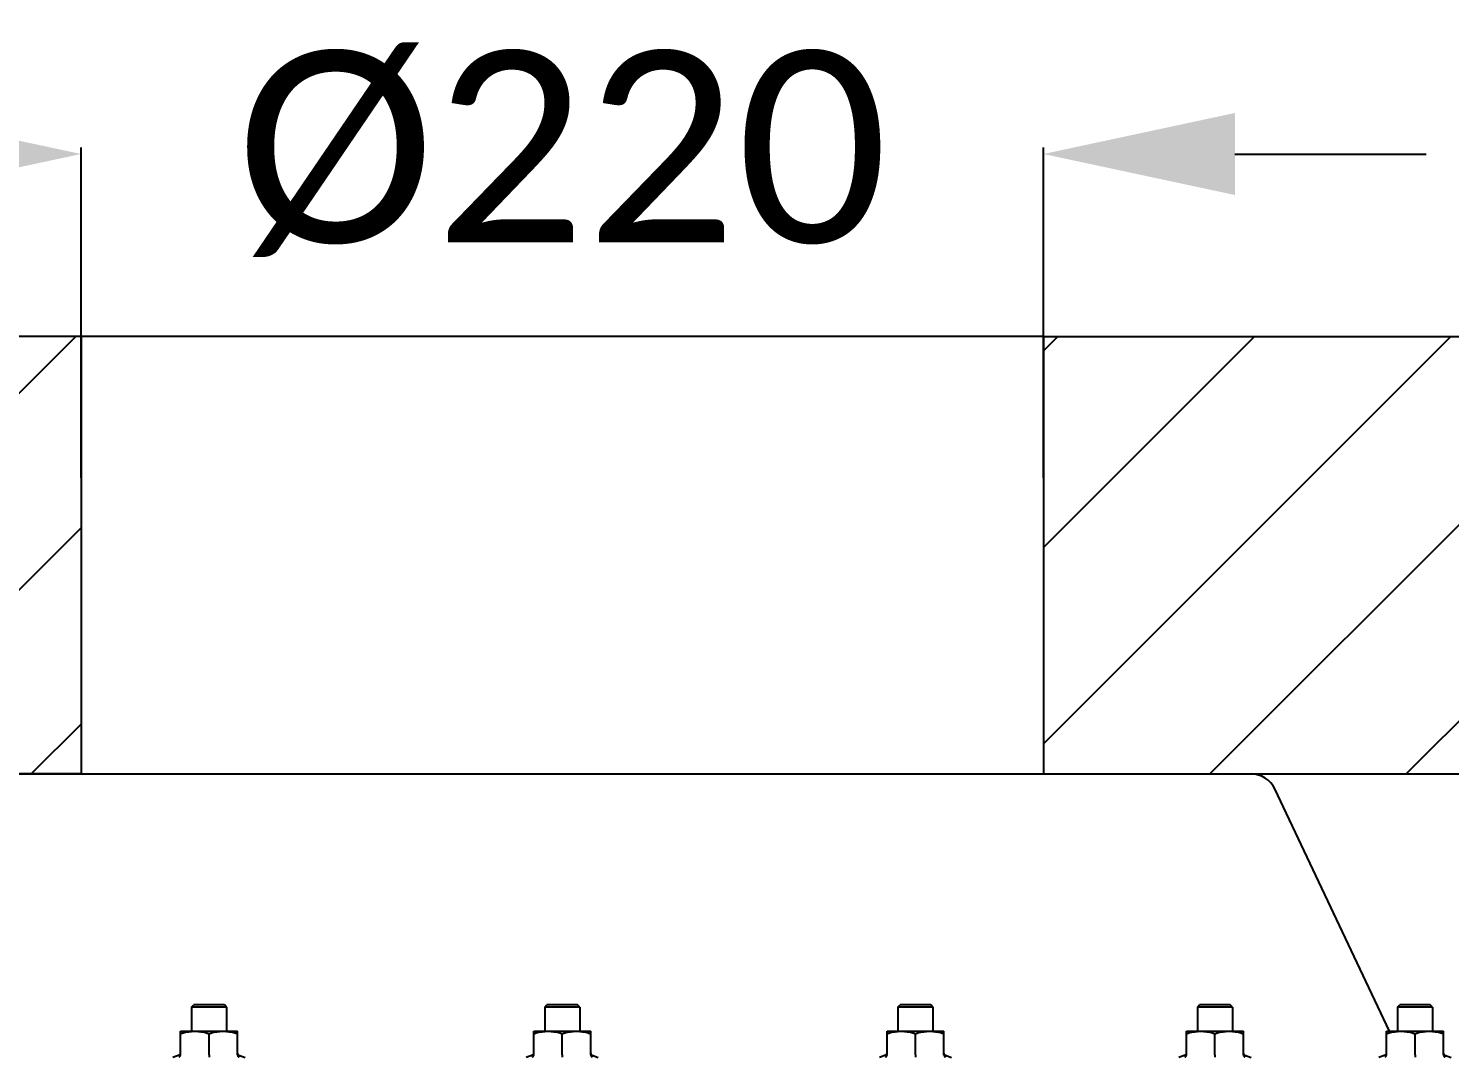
# Model space of a CAD drawing. Header units: millimetres. Extents: x 14017 to 18361, y 6223 to 10695.
# Drawn here: x 16595.6 to 16920.5, y 7416.5 to 7651.7 of the extents above; entities that cross this region are included whole.
import ezdxf

# ---------------------------------------------------------------- set-up
doc = ezdxf.new("R2010")
doc.units = ezdxf.units.MM
doc.header["$LTSCALE"] = 384.175
doc.header["$PDMODE"] = 3
doc.header["$PDSIZE"] = 8
doc.layers.get('0').update_dxf_attribs({"linetype": 'CONTINUOUS'})
doc.layers.get('Defpoints').update_dxf_attribs({"linetype": 'CONTINUOUS'})
doc.layers.add('02___PRT_ALL_AXES', color=7, linetype='CONTINUOUS')
doc.styles.get("Standard").update_dxf_attribs({"font": 'calibri.ttf'})
doc.dimstyles.get("Standard").update_dxf_attribs({"dimtxt": 43.75, "dimasz": 43.75, "dimexe": 1.5, "dimexo": 1, "dimtad": 1, "dimdsep": 46, "dimtxsty": 'Standard', "dimblk": '_FILLED', "dimblk1": '_FILLED', "dimblk2": '_FILLED', "dimcen": 0.09, "dimazin": 2, "dimtol": 1, "dimtp": 0.01, "dimtm": 0.01, "dimtfac": 1, "dimtofl": 0, "dimtmove": 0, "dimatfit": 3, "dimldrblk": '_FILLED', "dimfxl": 1, "dimtolj": 1, "dimarcsym": 0})

# ---------------------------------------------------------------- blocks, each defined once
blk = doc.blocks.new('_FILLED')
at = {"color": 0, "linetype": 'ByBlock'}
blk.add_solid([(0, 0), (-1, 0.2143), (-1, -0.2143)], dxfattribs=at)
blk = doc.blocks.new('*D555')
at = {"color": 0, "lineweight": -2}
for p, q in [((16718.67, 7481.32), (17059.36, 7481.32)), ((17057.86, 7437.57), (17057.86, 7385.34)), ((17057.86, 7287.04), (17057.86, 7339.27)), ((16718.67, 7243.29), (17059.36, 7243.29))]:
    blk.add_line(p, q, dxfattribs=at)
at = {"layer": 'Defpoints', "color": 0}
for p in [(16717.67, 7481.32), (17057.86, 7481.32), (16717.67, 7243.29)]:
    blk.add_point(p, dxfattribs=at)
at = {"color": 0, "linetype": 'ByBlock', "lineweight": -2, "xscale": 43.75, "yscale": 43.75, "zscale": 43.75}
for p, rotation in [((17057.86, 7481.32), 90), ((17057.86, 7243.29), 270)]:
    blk.add_blockref('_FILLED', p, dxfattribs=dict(at, rotation=rotation))
at = {"color": 0, "insert": (17057.86, 7362.3), "char_height": 43.75, "attachment_point": 5}
blk.add_mtext('\\A1;\\A1;BVNC-238', dxfattribs=at)
blk = doc.blocks.new('*D651')
at = {"color": 0, "lineweight": -2}
for p, q in [((16563.92, 7623.03), (16520.17, 7623.03)), ((16607.67, 7548.98), (16607.67, 7624.53)), ((16827.67, 7548.98), (16827.67, 7624.53)), ((16871.42, 7623.03), (16915.17, 7623.03))]:
    blk.add_line(p, q, dxfattribs=at)
at = {"layer": 'Defpoints', "color": 0}
for p in [(16827.67, 7623.03), (16607.67, 7547.98), (16827.67, 7547.98)]:
    blk.add_point(p, dxfattribs=at)
at = {"color": 0, "linetype": 'ByBlock', "lineweight": -2, "xscale": 43.75, "yscale": 43.75, "zscale": 43.75}
blk.add_blockref('_FILLED', (16607.67, 7623.03), dxfattribs=at)
at = {"color": 0, "linetype": 'ByBlock', "lineweight": -2, "xscale": 43.75, "yscale": 43.75, "zscale": 43.75, "rotation": 180}
blk.add_blockref('_FILLED', (16827.67, 7623.03), dxfattribs=at)
at = {"color": 0, "insert": (16717.67, 7623.03), "char_height": 43.75, "attachment_point": 5}
blk.add_mtext('\\A1;\\A1;%%C220', dxfattribs=at)

msp = doc.modelspace()

# ---------------------------------------------------------------- hatches: boundary and pattern name
h = msp.add_hatch()
h.set_pattern_fill('ANSI31', color=256, scale=10)
h.paths.add_polyline_path([(16607.66913, 7481.31601), (16407.32688, 7481.31601), (16407.32688, 7507.81601), (16430.81347, 7529.59252), (16383.84028, 7533.0395), (16407.32688, 7554.81601), (16407.32688, 7581.52443), (16607.66913, 7581.31601)])
h = msp.add_hatch()
h.set_pattern_fill('ANSI31', color=256, scale=10)
h.paths.add_polyline_path([(16827.66913, 7481.31601), (17102.08056, 7481.31601), (17102.08056, 7581.31601), (16827.66913, 7581.31601)])

# ---------------------------------------------------------------- linework, layer by layer
for p, q in [((16607.66913, 7581.31601), (16407.32688, 7581.52443)), ((16827.66913, 7581.31601), (16607.66913, 7581.31601)), ((16607.66913, 7581.31601), (16607.66913, 7481.31601)), ((16827.66913, 7581.31601), (17102.08056, 7581.31601)), ((16827.66913, 7581.31601), (16827.66913, 7581.31601)), ((16827.66913, 7581.31601), (16827.66913, 7481.31601)), ((16607.66913, 7481.31601), (16407.32688, 7481.31601)), ((16827.66913, 7481.31601), (17102.08056, 7481.31601))]:
    msp.add_line(p, q)
at = {"linetype": 'Continuous'}
for p, q in [((16701.71887, 7481.4232), (16701.7477, 7481.31601)), ((16632.92266, 7428.01601), (16633.42266, 7428.51601)), ((16640.92266, 7428.01601), (16632.92266, 7428.01601)), ((16632.92266, 7428.01601), (16632.92266, 7422.51601)), ((16640.42266, 7428.51601), (16633.42266, 7428.51601)), ((16640.92266, 7428.01601), (16640.42266, 7428.51601)), ((16640.92266, 7428.01601), (16640.92266, 7422.51601)), ((16713.66887, 7428.01601), (16714.16887, 7428.51601)), ((16721.66887, 7428.01601), (16713.66887, 7428.01601)), ((16713.66887, 7428.01601), (16713.66887, 7422.51601)), ((16721.16887, 7428.51601), (16714.16887, 7428.51601)), ((16721.66887, 7428.01601), (16721.16887, 7428.51601)), ((16721.66887, 7428.01601), (16721.66887, 7422.51601)), ((16794.41507, 7428.01601), (16794.91507, 7428.51601)), ((16794.41507, 7428.01601), (16794.41507, 7422.51601)), ((16802.41507, 7428.01601), (16794.41507, 7428.01601)), ((16801.91507, 7428.51601), (16794.91507, 7428.51601)), ((16802.41507, 7428.01601), (16801.91507, 7428.51601)), ((16802.41507, 7428.01601), (16802.41507, 7422.51601)), ((16862.8684, 7428.01601), (16863.3684, 7428.51601)), ((16862.8684, 7428.01601), (16862.8684, 7422.51601)), ((16870.8684, 7428.01601), (16862.8684, 7428.01601)), ((16870.3684, 7428.51601), (16863.3684, 7428.51601)), ((16870.8684, 7428.01601), (16870.3684, 7428.51601)), ((16870.8684, 7428.01601), (16870.8684, 7422.51601)), ((16908.60745, 7428.01601), (16909.10745, 7428.51601)), ((16908.60745, 7428.01601), (16908.60745, 7422.51601)), ((16916.60745, 7428.01601), (16908.60745, 7428.01601)), ((16916.10745, 7428.51601), (16909.10745, 7428.51601)), ((16916.60745, 7428.01601), (16916.10745, 7428.51601)), ((16916.60745, 7428.01601), (16916.60745, 7422.51601)), ((16630.42266, 7422.51601), (16643.42266, 7422.51601)), ((16630.4228, 7417.12307), (16630.42266, 7422.51601)), ((16636.92293, 7417.12307), (16636.92293, 7421.93546)), ((16643.4228, 7417.12307), (16643.42266, 7422.51601)), ((16711.16887, 7422.51601), (16724.16887, 7422.51601)), ((16711.169, 7417.12307), (16711.16887, 7422.51601)), ((16717.66913, 7417.12307), (16717.66913, 7421.93546)), ((16724.169, 7417.12307), (16724.16887, 7422.51601)), ((16791.9152, 7417.12307), (16791.91507, 7422.51601)), ((16791.91507, 7422.51601), (16804.91507, 7422.51601)), ((16798.41534, 7417.12307), (16798.41534, 7421.93546)), ((16804.9152, 7417.12307), (16804.91507, 7422.51601)), ((16860.36853, 7417.12307), (16860.3684, 7422.51601)), ((16860.3684, 7422.51601), (16873.3684, 7422.51601)), ((16866.86866, 7417.12307), (16866.86866, 7421.93546)), ((16873.36853, 7417.12307), (16873.3684, 7422.51601)), ((16906.10758, 7417.12307), (16906.10745, 7422.51601)), ((16906.10745, 7422.51601), (16919.10745, 7422.51601)), ((16912.60771, 7417.12307), (16912.60771, 7421.93546)), ((16919.10758, 7417.12307), (16919.10745, 7422.51601)), ((16630.09352, 7416.99622), (16628.67629, 7416.48039)), ((16643.7518, 7416.99622), (16645.16904, 7416.48039)), ((16710.83973, 7416.99622), (16709.4225, 7416.48039)), ((16724.49801, 7416.99622), (16725.91524, 7416.48039)), ((16791.58593, 7416.99622), (16790.1687, 7416.48039)), ((16805.24421, 7416.99622), (16806.66144, 7416.48039)), ((16860.03926, 7416.99622), (16858.62203, 7416.48039)), ((16873.69754, 7416.99622), (16875.11477, 7416.48039)), ((16905.77831, 7416.99622), (16904.36108, 7416.48039)), ((16919.43659, 7416.99622), (16920.85382, 7416.48039))]:
    msp.add_line(p, q, dxfattribs=at)
for points in [[(16630.09369, 7416.99627), (16630.17863, 7417.03659), (16630.2799, 7417.11627), (16630.35741, 7417.21913), (16630.40606, 7417.33834), (16630.42266, 7417.46611)], [(16643.42266, 7417.46611), (16643.43926, 7417.33834), (16643.48792, 7417.21913), (16643.56543, 7417.11627), (16643.6667, 7417.03659), (16643.75163, 7416.99627)], [(16710.8399, 7416.99627), (16710.92483, 7417.03659), (16711.0261, 7417.11627), (16711.10361, 7417.21913), (16711.15227, 7417.33834), (16711.16887, 7417.46611)], [(16724.16887, 7417.46611), (16724.18547, 7417.33834), (16724.23412, 7417.21913), (16724.31163, 7417.11627), (16724.4129, 7417.03659), (16724.49784, 7416.99627)], [(16791.5861, 7416.99627), (16791.67104, 7417.03659), (16791.77231, 7417.11627), (16791.84982, 7417.21913), (16791.89847, 7417.33834), (16791.91507, 7417.46611)], [(16804.91507, 7417.46611), (16804.93167, 7417.33834), (16804.98033, 7417.21913), (16805.05784, 7417.11627), (16805.15911, 7417.03659), (16805.24404, 7416.99627)], [(16860.03943, 7416.99627), (16860.12436, 7417.03659), (16860.22563, 7417.11627), (16860.30314, 7417.21913), (16860.3518, 7417.33834), (16860.3684, 7417.46611)], [(16873.3684, 7417.46611), (16873.385, 7417.33834), (16873.43365, 7417.21913), (16873.51116, 7417.11627), (16873.61243, 7417.03659), (16873.69737, 7416.99627)], [(16905.77848, 7416.99627), (16905.86342, 7417.03659), (16905.96468, 7417.11627), (16906.04219, 7417.21913), (16906.09085, 7417.33834), (16906.10745, 7417.46611)], [(16919.10745, 7417.46611), (16919.12405, 7417.33834), (16919.17271, 7417.21913), (16919.25022, 7417.11627), (16919.35148, 7417.03659), (16919.43642, 7416.99627)]]:
    msp.add_lwpolyline(points, dxfattribs=at)
for points, knots in [([(16630.4228, 7421.93546), (16630.94849, 7422.11069), (16631.75231, 7422.33047), (16632.84688, 7422.48853), (16633.39786, 7422.51601), (16633.67286, 7422.51601)], [0, 0, 0, 0, 0.501596867, 0.751073435, 1, 1, 1, 1]), ([(16633.67286, 7422.51601), (16633.94786, 7422.51601), (16634.49885, 7422.48861), (16635.59344, 7422.3306), (16636.39723, 7422.11069), (16636.92293, 7421.93546)], [0, 0, 0, 0, 0.248926179, 0.49840194, 1, 1, 1, 1]), ([(16636.92293, 7421.93546), (16637.4486, 7422.11069), (16638.25239, 7422.33047), (16639.34692, 7422.48853), (16639.89787, 7422.51601), (16640.17286, 7422.51601)], [0, 0, 0, 0, 0.501597416, 0.751073799, 1, 1, 1, 1]), ([(16640.17286, 7422.51601), (16640.44785, 7422.51601), (16640.99881, 7422.48861), (16642.09336, 7422.3306), (16642.89712, 7422.11069), (16643.4228, 7421.93546)], [0, 0, 0, 0, 0.248925815, 0.49840139, 1, 1, 1, 1]), ([(16711.169, 7421.93546), (16711.6947, 7422.11069), (16712.49851, 7422.33047), (16713.59309, 7422.48853), (16714.14407, 7422.51601), (16714.41907, 7422.51601)], [0, 0, 0, 0, 0.501596867, 0.751073435, 1, 1, 1, 1]), ([(16714.41907, 7422.51601), (16714.69407, 7422.51601), (16715.24505, 7422.48861), (16716.33964, 7422.3306), (16717.14343, 7422.11069), (16717.66913, 7421.93546)], [0, 0, 0, 0, 0.248926179, 0.49840194, 1, 1, 1, 1]), ([(16717.66913, 7421.93546), (16718.19481, 7422.11069), (16718.99859, 7422.33047), (16720.09312, 7422.48853), (16720.64408, 7422.51601), (16720.91907, 7422.51601)], [0, 0, 0, 0, 0.501597416, 0.751073799, 1, 1, 1, 1]), ([(16720.91907, 7422.51601), (16721.19406, 7422.51601), (16721.74502, 7422.48861), (16722.83957, 7422.3306), (16723.64332, 7422.11069), (16724.169, 7421.93546)], [0, 0, 0, 0, 0.248925815, 0.49840139, 1, 1, 1, 1]), ([(16791.9152, 7421.93546), (16792.4409, 7422.11069), (16793.24472, 7422.33047), (16794.33929, 7422.48853), (16794.89027, 7422.51601), (16795.16527, 7422.51601)], [0, 0, 0, 0, 0.501596867, 0.751073435, 1, 1, 1, 1]), ([(16795.16527, 7422.51601), (16795.44027, 7422.51601), (16795.99126, 7422.48861), (16797.08585, 7422.3306), (16797.88964, 7422.11069), (16798.41534, 7421.93546)], [0, 0, 0, 0, 0.248926179, 0.49840194, 1, 1, 1, 1]), ([(16798.41534, 7421.93546), (16798.94101, 7422.11069), (16799.74479, 7422.33047), (16800.83932, 7422.48853), (16801.39028, 7422.51601), (16801.66527, 7422.51601)], [0, 0, 0, 0, 0.501597416, 0.751073799, 1, 1, 1, 1]), ([(16801.66527, 7422.51601), (16801.94026, 7422.51601), (16802.49122, 7422.48861), (16803.58577, 7422.3306), (16804.38952, 7422.11069), (16804.9152, 7421.93546)], [0, 0, 0, 0, 0.248925815, 0.49840139, 1, 1, 1, 1]), ([(16860.36853, 7421.93546), (16860.89423, 7422.11069), (16861.69804, 7422.33047), (16862.79262, 7422.48853), (16863.3436, 7422.51601), (16863.6186, 7422.51601)], [0, 0, 0, 0, 0.501596867, 0.751073435, 1, 1, 1, 1]), ([(16863.6186, 7422.51601), (16863.8936, 7422.51601), (16864.44458, 7422.48861), (16865.53918, 7422.3306), (16866.34296, 7422.11069), (16866.86866, 7421.93546)], [0, 0, 0, 0, 0.248926179, 0.49840194, 1, 1, 1, 1]), ([(16866.86866, 7421.93546), (16867.39434, 7422.11069), (16868.19812, 7422.33047), (16869.29265, 7422.48853), (16869.84361, 7422.51601), (16870.1186, 7422.51601)], [0, 0, 0, 0, 0.501597416, 0.751073799, 1, 1, 1, 1]), ([(16870.1186, 7422.51601), (16870.39359, 7422.51601), (16870.94455, 7422.48861), (16872.0391, 7422.3306), (16872.84285, 7422.11069), (16873.36853, 7421.93546)], [0, 0, 0, 0, 0.248925815, 0.49840139, 1, 1, 1, 1]), ([(16906.10758, 7421.93546), (16906.63328, 7422.11069), (16907.43709, 7422.33047), (16908.53167, 7422.48853), (16909.08265, 7422.51601), (16909.35765, 7422.51601)], [0, 0, 0, 0, 0.501596867, 0.751073435, 1, 1, 1, 1]), ([(16909.35765, 7422.51601), (16909.63265, 7422.51601), (16910.18363, 7422.48861), (16911.27823, 7422.3306), (16912.08201, 7422.11069), (16912.60771, 7421.93546)], [0, 0, 0, 0, 0.248926179, 0.49840194, 1, 1, 1, 1]), ([(16912.60771, 7421.93546), (16913.13339, 7422.11069), (16913.93717, 7422.33047), (16915.0317, 7422.48853), (16915.58266, 7422.51601), (16915.85765, 7422.51601)], [0, 0, 0, 0, 0.501597416, 0.751073799, 1, 1, 1, 1]), ([(16915.85765, 7422.51601), (16916.13264, 7422.51601), (16916.6836, 7422.48861), (16917.77815, 7422.3306), (16918.5819, 7422.11069), (16919.10758, 7421.93546)], [0, 0, 0, 0, 0.248925815, 0.49840139, 1, 1, 1, 1]), ([(16630.07092, 7416.60213), (16630.11916, 7416.6224), (16630.21198, 7416.678), (16630.32516, 7416.79802), (16630.40325, 7416.95004), (16630.42281, 7417.06511), (16630.4228, 7417.12307)], [0, 0, 0, 0, 0.236814898, 0.482481017, 0.737629114, 1, 1, 1, 1]), ([(16636.92294, 7417.1233), (16636.92294, 7417.01585), (16636.92205, 7416.84213), (16636.92294, 7416.6684), (16636.92294, 7416.60213)], [0, 0, 0, 0, 0.618489697, 1, 1, 1, 1]), ([(16643.4228, 7417.12307), (16643.42279, 7417.06511), (16643.44235, 7416.95004), (16643.52045, 7416.79803), (16643.63363, 7416.678), (16643.72645, 7416.62241), (16643.77468, 7416.60213)], [0, 0, 0, 0, 0.262370076, 0.517510589, 0.76317528, 1, 1, 1, 1]), ([(16710.81713, 7416.60213), (16710.86536, 7416.6224), (16710.95818, 7416.678), (16711.07137, 7416.79802), (16711.14946, 7416.95004), (16711.16901, 7417.06511), (16711.169, 7417.12307)], [0, 0, 0, 0, 0.236814898, 0.482481017, 0.737629114, 1, 1, 1, 1]), ([(16717.66915, 7417.1233), (16717.66915, 7417.01585), (16717.66825, 7416.84213), (16717.66914, 7416.6684), (16717.66915, 7416.60213)], [0, 0, 0, 0, 0.618489697, 1, 1, 1, 1]), ([(16724.169, 7417.12307), (16724.16899, 7417.06511), (16724.18856, 7416.95004), (16724.26665, 7416.79803), (16724.37983, 7416.678), (16724.47265, 7416.62241), (16724.52089, 7416.60213)], [0, 0, 0, 0, 0.262370076, 0.517510589, 0.76317528, 1, 1, 1, 1]), ([(16791.56333, 7416.60213), (16791.61157, 7416.6224), (16791.70439, 7416.678), (16791.81757, 7416.79802), (16791.89566, 7416.95004), (16791.91522, 7417.06511), (16791.9152, 7417.12307)], [0, 0, 0, 0, 0.236814898, 0.482481017, 0.737629114, 1, 1, 1, 1]), ([(16798.41535, 7417.1233), (16798.41535, 7417.01585), (16798.41445, 7416.84213), (16798.41535, 7416.6684), (16798.41535, 7416.60213)], [0, 0, 0, 0, 0.618489697, 1, 1, 1, 1]), ([(16804.9152, 7417.12307), (16804.9152, 7417.06511), (16804.93476, 7416.95004), (16805.01285, 7416.79803), (16805.12604, 7416.678), (16805.21886, 7416.62241), (16805.26709, 7416.60213)], [0, 0, 0, 0, 0.262370076, 0.517510589, 0.76317528, 1, 1, 1, 1]), ([(16860.01666, 7416.60213), (16860.06489, 7416.6224), (16860.15771, 7416.678), (16860.2709, 7416.79802), (16860.34899, 7416.95004), (16860.36855, 7417.06511), (16860.36853, 7417.12307)], [0, 0, 0, 0, 0.236814898, 0.482481017, 0.737629114, 1, 1, 1, 1]), ([(16866.86868, 7417.1233), (16866.86868, 7417.01585), (16866.86778, 7416.84213), (16866.86867, 7416.6684), (16866.86868, 7416.60213)], [0, 0, 0, 0, 0.618489697, 1, 1, 1, 1]), ([(16873.36853, 7417.12307), (16873.36852, 7417.06511), (16873.38809, 7416.95004), (16873.46618, 7416.79803), (16873.57936, 7416.678), (16873.67218, 7416.62241), (16873.72042, 7416.60213)], [0, 0, 0, 0, 0.262370076, 0.517510589, 0.76317528, 1, 1, 1, 1]), ([(16905.75571, 7416.60213), (16905.80394, 7416.6224), (16905.89676, 7416.678), (16906.00995, 7416.79802), (16906.08804, 7416.95004), (16906.1076, 7417.06511), (16906.10758, 7417.12307)], [0, 0, 0, 0, 0.236814898, 0.482481017, 0.737629114, 1, 1, 1, 1]), ([(16912.60773, 7417.1233), (16912.60773, 7417.01585), (16912.60683, 7416.84213), (16912.60772, 7416.6684), (16912.60773, 7416.60213)], [0, 0, 0, 0, 0.618489697, 1, 1, 1, 1]), ([(16919.10758, 7417.12307), (16919.10757, 7417.06511), (16919.12714, 7416.95004), (16919.20523, 7416.79803), (16919.31841, 7416.678), (16919.41123, 7416.62241), (16919.45947, 7416.60213)], [0, 0, 0, 0, 0.262370076, 0.517510589, 0.76317528, 1, 1, 1, 1])]:
    msp.add_open_spline(points, degree=3, knots=knots, dxfattribs=at)
at = {"layer": '02___PRT_ALL_AXES', "linetype": 'Continuous'}
for p, q in [((16560.18672, 7481.31601), (16875.15093, 7481.31601)), ((16906.78672, 7422.51601), (16880.57397, 7477.88342))]:
    msp.add_line(p, q, dxfattribs=at)
msp.add_arc((16875.15102, 7475.31601), 6, 25.3344115, 90, dxfattribs=at)

# ---------------------------------------------------------------- dimensions: what is measured, and where the dimension line sits
dim = msp.add_linear_dim(base=(16827.66913, 7623.02852), p1=(16607.66913, 7547.98268), p2=(16827.66913, 7547.98268), text='\\A1;%%C220', dimstyle='Standard', override={"dimtad": 0, "dimtih": 1, "dimtoh": 1, "dimdec": 4, "dimzin": 0, "dimtxsty": 'Standard', "dimcen": 62.865, "dimadec": 0, "dimazin": 0, "dimtdec": 4, "dimtzin": 0})
dim.commit()
dim.dimension.update_dxf_attribs({"geometry": '*D651', "text_midpoint": (16717.66913, 7623.02852)})
dim = msp.add_linear_dim(base=(17057.85582, 7481.31601), p1=(16717.6689, 7243.29209), p2=(16717.66882, 7481.31601), angle=90, text='\\A1;BVNC-238', dimstyle='Standard', override={"dimtad": 0, "dimtih": 1, "dimtoh": 1, "dimdec": 4, "dimzin": 0, "dimtxsty": 'Standard', "dimcen": 62.865, "dimadec": 0, "dimazin": 0, "dimtdec": 4, "dimtzin": 0})
dim.commit()
dim.dimension.update_dxf_attribs({"geometry": '*D555', "text_midpoint": (17057.85582, 7362.30405), "dimtype": 160})

doc.saveas('drawing.dxf')
